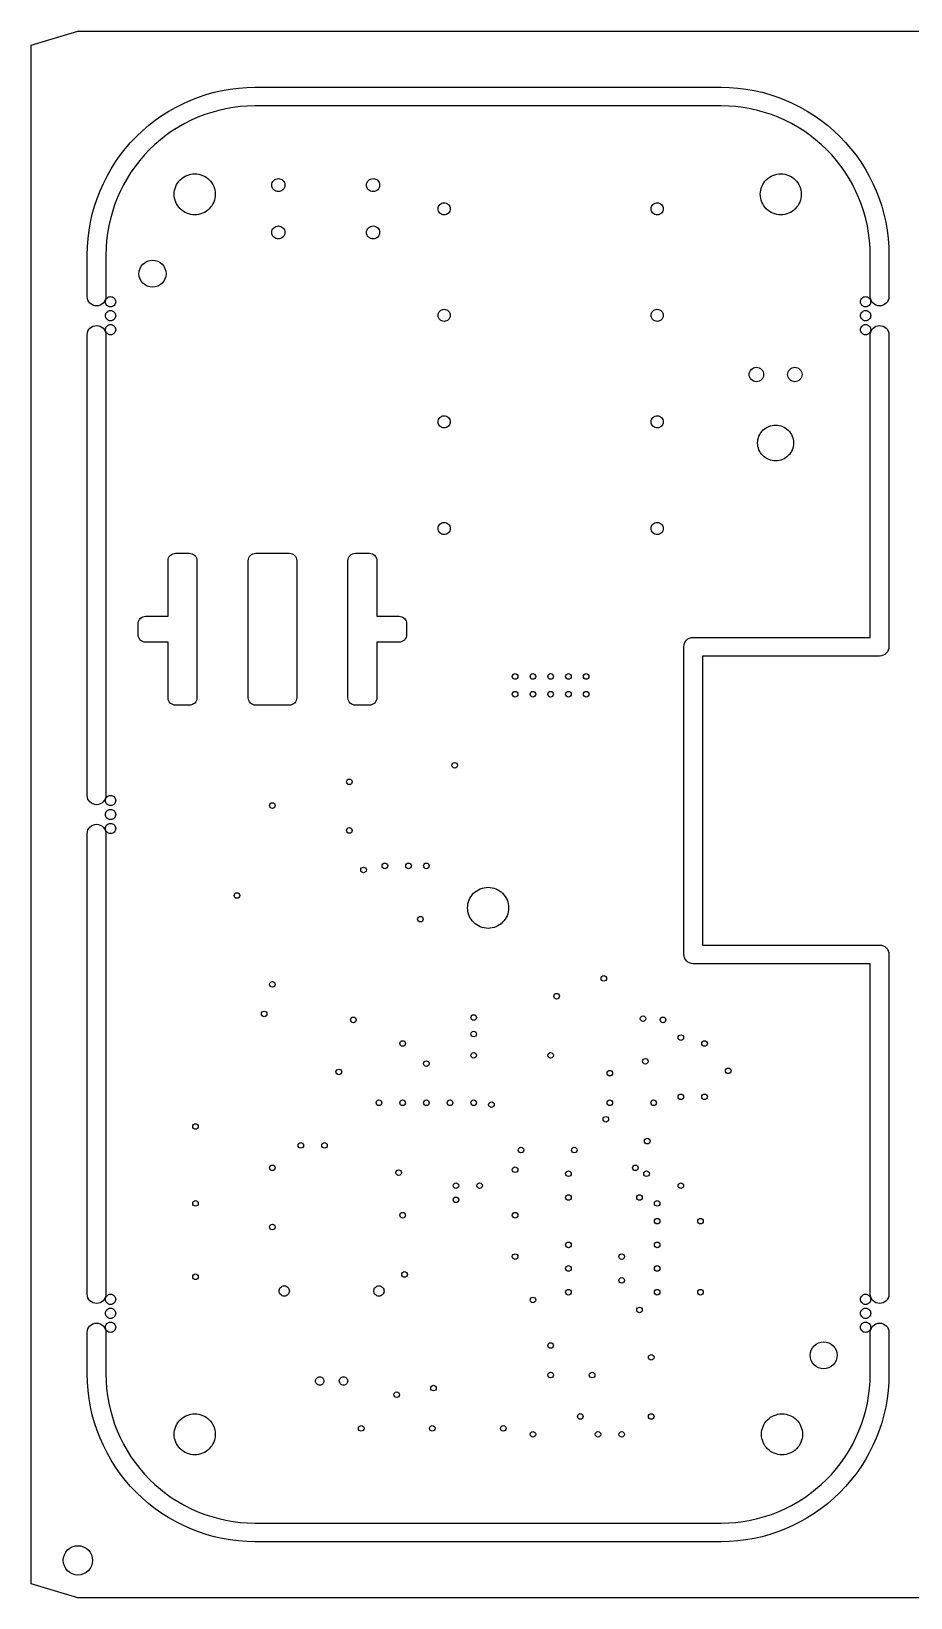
# Model space of a CAD drawing. Extents: x 0 to 278, y 0 to 168.
# Drawn here: x 0 to 94.3, y 0 to 168 of the extents above; entities that cross this region are included whole.
import ezdxf

# ---------------------------------------------------------------- set-up
doc = ezdxf.new("R2010")
doc.units = 0
doc.layers.get('0').update_dxf_attribs({"color": 1, "linetype": 'CONTINUOUS'})

msp = doc.modelspace()

# ---------------------------------------------------------------- linework, layer by layer
msp.add_lwpolyline([(273, 168), (278, 166.5), (278, 1.5), (273.000002, 0), (5, 0), (0, 1.5), (0, 166.5), (4.999995, 168)], close=True)
for points in [[(6, 139.55), (6, 144, -0.414214), (24, 162), (74, 162, -0.414214), (92, 144), (92, 139.55, -1), (90, 139.55), (90, 144, 0.414214), (74, 160), (24, 160, 0.414214), (8, 144), (8, 139.55, -1)], [(15.33, 150.52, -0.414214), (17.53, 152.72, -0.414214), (19.73, 150.52, -0.414214), (17.53, 148.32, -0.414214)], [(25.8, 151.51, -0.414216), (26.5, 152.21, -0.414216), (27.2, 151.51, -0.414216), (26.5, 150.81, -0.414216)], [(35.96, 151.51, -0.414216), (36.66, 152.21, -0.414216), (37.36, 151.51, -0.414216), (36.66, 150.81, -0.414216)], [(78.2, 150.52, -0.414214), (80.4, 152.72, -0.414214), (82.6, 150.52, -0.414214), (80.4, 148.32, -0.414214)], [(43.63, 148.97, -0.414216), (44.28, 149.62, -0.414216), (44.93, 148.97, -0.414216), (44.28, 148.32, -0.414216)], [(66.49, 148.97, -0.414216), (67.14, 149.62, -0.414216), (67.79, 148.97, -0.414216), (67.14, 148.32, -0.414216)], [(25.8, 146.43, -0.414216), (26.5, 147.13, -0.414216), (27.2, 146.43, -0.414216), (26.5, 145.73, -0.414216)], [(35.96, 146.43, -0.414216), (36.66, 147.13, -0.414216), (37.36, 146.43, -0.414216), (36.66, 145.73, -0.414216)], [(11.55, 142, -0.414215), (13, 143.45, -0.414215), (14.45, 142, -0.414215), (13, 140.55, -0.414215)], [(7.95, 139, -0.414217), (8.5, 139.55, -0.414217), (9.05, 139, -0.414217), (8.5, 138.45, -0.414217)], [(88.95, 139, -0.414217), (89.5, 139.55, -0.414217), (90.05, 139, -0.414217), (89.5, 138.45, -0.414217)], [(7.95, 137.5, -0.414217), (8.5, 138.05, -0.414217), (9.05, 137.5, -0.414217), (8.5, 136.95, -0.414217)], [(43.63, 137.54, -0.414216), (44.28, 138.19, -0.414216), (44.93, 137.54, -0.414216), (44.28, 136.89, -0.414216)], [(66.49, 137.54, -0.414216), (67.14, 138.19, -0.414216), (67.79, 137.54, -0.414216), (67.14, 136.89, -0.414216)], [(88.95, 137.5, -0.414217), (89.5, 138.05, -0.414217), (90.05, 137.5, -0.414217), (89.5, 136.95, -0.414217)], [(6, 86.05), (6, 135.45, -1), (8, 135.45), (8, 86.05, -1)], [(7.95, 136, -0.414217), (8.5, 136.55, -0.414217), (9.05, 136, -0.414217), (8.5, 135.45, -0.414217)], [(70, 69), (70, 102, -0.414216), (71, 103), (90, 103), (90, 135.45, -1), (92, 135.45), (92, 102, -0.414216), (91, 101), (72, 101), (72, 70), (91, 70, -0.414216), (92, 69), (92, 32.55, -1), (90, 32.55), (90, 68), (71, 68, -0.414216)], [(88.95, 136, -0.414217), (89.5, 136.55, -0.414217), (90.05, 136, -0.414217), (89.5, 135.45, -0.414217)], [(77.005, 131.19, -0.414216), (77.78, 131.965, -0.414216), (78.555, 131.19, -0.414216), (77.78, 130.415, -0.414216)], [(81.125, 131.19, -0.414216), (81.9, 131.965, -0.414216), (82.675, 131.19, -0.414216), (81.9, 130.415, -0.414216)], [(43.63, 126.11, -0.414216), (44.28, 126.76, -0.414216), (44.93, 126.11, -0.414216), (44.28, 125.46, -0.414216)], [(66.49, 126.11, -0.414216), (67.14, 126.76, -0.414216), (67.79, 126.11, -0.414216), (67.14, 125.46, -0.414216)], [(77.915, 123.85, -0.414215), (79.84, 125.775, -0.414215), (81.765, 123.85, -0.414215), (79.84, 121.925, -0.414215)], [(43.63, 114.68, -0.414216), (44.28, 115.33, -0.414216), (44.93, 114.68, -0.414216), (44.28, 114.03, -0.414216)], [(66.49, 114.68, -0.414216), (67.14, 115.33, -0.414216), (67.79, 114.68, -0.414216), (67.14, 114.03, -0.414216)], [(11.456203, 103.279998), (11.456203, 104.469997, -0.414216), (12.256202, 105.269997), (14.670003, 105.269997), (14.670003, 111.219997, -0.414389), (15.470477, 112.019998), (16.969528, 112.019998, -0.41439), (17.770003, 111.219997), (17.770003, 96.519998, -0.414389), (16.969528, 95.719997), (15.470002, 95.719997, -0.414389), (14.670003, 96.520472), (14.670003, 102.479998), (12.256202, 102.479998, -0.414216)], [(23.270002, 96.520472), (23.270002, 111.219997, -0.414389), (24.070477, 112.019998), (27.669528, 112.019998, -0.41439), (28.470002, 111.219997), (28.470002, 96.519998, -0.414389), (27.669528, 95.719997), (24.070003, 95.719997, -0.414389)], [(33.970003, 96.520472), (33.970003, 111.219997, -0.414389), (34.770477, 112.019998), (36.269527, 112.019998, -0.41439), (37.070003, 111.219997), (37.070003, 105.269997), (39.456202, 105.269997, -0.414216), (40.256203, 104.469997), (40.256203, 103.279998, -0.414216), (39.456202, 102.479998), (37.070003, 102.479998), (37.070003, 96.519998, -0.414389), (36.269527, 95.719997), (34.770002, 95.719997, -0.414389)], [(51.6, 98.81, -0.414219), (51.9, 99.11, -0.414219), (52.2, 98.81, -0.414219), (51.9, 98.51, -0.414219)], [(53.51, 98.81, -0.414219), (53.81, 99.11, -0.414219), (54.11, 98.81, -0.414219), (53.81, 98.51, -0.414219)], [(55.41, 98.81, -0.414219), (55.71, 99.11, -0.414219), (56.01, 98.81, -0.414219), (55.71, 98.51, -0.414219)], [(57.32, 98.81, -0.414219), (57.62, 99.11, -0.414219), (57.92, 98.81, -0.414219), (57.62, 98.51, -0.414219)], [(59.22, 98.81, -0.414219), (59.52, 99.11, -0.414219), (59.82, 98.81, -0.414219), (59.52, 98.51, -0.414219)], [(51.6, 96.9, -0.414219), (51.9, 97.2, -0.414219), (52.2, 96.9, -0.414219), (51.9, 96.6, -0.414219)], [(53.51, 96.9, -0.414219), (53.81, 97.2, -0.414219), (54.11, 96.9, -0.414219), (53.81, 96.6, -0.414219)], [(55.41, 96.9, -0.414219), (55.71, 97.2, -0.414219), (56.01, 96.9, -0.414219), (55.71, 96.6, -0.414219)], [(57.32, 96.9, -0.414219), (57.62, 97.2, -0.414219), (57.92, 96.9, -0.414219), (57.62, 96.6, -0.414219)], [(59.22, 96.9, -0.414219), (59.52, 97.2, -0.414219), (59.82, 96.9, -0.414219), (59.52, 96.6, -0.414219)], [(45.12, 89.28, -0.414219), (45.42, 89.58, -0.414219), (45.72, 89.28, -0.414219), (45.42, 88.98, -0.414219)], [(33.82, 87.5, -0.414219), (34.12, 87.8, -0.414219), (34.42, 87.5, -0.414219), (34.12, 87.2, -0.414219)], [(7.95, 85.5, -0.414217), (8.5, 86.05, -0.414217), (9.05, 85.5, -0.414217), (8.5, 84.95, -0.414217)], [(7.95, 84, -0.414217), (8.5, 84.55, -0.414217), (9.05, 84, -0.414217), (8.5, 83.45, -0.414217)], [(25.56, 84.96, -0.414219), (25.86, 85.26, -0.414219), (26.16, 84.96, -0.414219), (25.86, 84.66, -0.414219)], [(6, 32.55), (6, 81.95, -1), (8, 81.95), (8, 32.55, -1)], [(7.95, 82.5, -0.414217), (8.5, 83.05, -0.414217), (9.05, 82.5, -0.414217), (8.5, 81.95, -0.414217)], [(33.82, 82.29, -0.414219), (34.12, 82.59, -0.414219), (34.42, 82.29, -0.414219), (34.12, 81.99, -0.414219)], [(35.34, 78.05, -0.414219), (35.64, 78.35, -0.414219), (35.94, 78.05, -0.414219), (35.64, 77.75, -0.414219)], [(37.63, 78.49, -0.414219), (37.93, 78.79, -0.414219), (38.23, 78.49, -0.414219), (37.93, 78.19, -0.414219)], [(40.17, 78.49, -0.414219), (40.47, 78.79, -0.414219), (40.77, 78.49, -0.414219), (40.47, 78.19, -0.414219)], [(42.08, 78.49, -0.414219), (42.38, 78.79, -0.414219), (42.68, 78.49, -0.414219), (42.38, 78.19, -0.414219)], [(21.76, 75.31, -0.414219), (22.06, 75.61, -0.414219), (22.36, 75.31, -0.414219), (22.06, 75.01, -0.414219)], [(46.8, 73.99, -0.414214), (49, 76.19, -0.414214), (51.2, 73.99, -0.414214), (49, 71.79, -0.414214)], [(41.44, 72.77, -0.414219), (41.74, 73.07, -0.414219), (42.04, 72.77, -0.414219), (41.74, 72.47, -0.414219)], [(25.56, 65.78, -0.414219), (25.86, 66.08, -0.414219), (26.16, 65.78, -0.414219), (25.86, 65.48, -0.414219)], [(61.12, 66.42, -0.414219), (61.42, 66.72, -0.414219), (61.72, 66.42, -0.414219), (61.42, 66.12, -0.414219)], [(56.05, 64.51, -0.414219), (56.35, 64.81, -0.414219), (56.65, 64.51, -0.414219), (56.35, 64.21, -0.414219)], [(24.68, 62.61, -0.414219), (24.98, 62.91, -0.414219), (25.28, 62.61, -0.414219), (24.98, 62.31, -0.414219)], [(34.25, 61.97, -0.414219), (34.55, 62.27, -0.414219), (34.85, 61.97, -0.414219), (34.55, 61.67, -0.414219)], [(47.16, 62.23, -0.414219), (47.46, 62.53, -0.414219), (47.76, 62.23, -0.414219), (47.46, 61.93, -0.414219)], [(65.32, 62.1, -0.414219), (65.62, 62.4, -0.414219), (65.92, 62.1, -0.414219), (65.62, 61.8, -0.414219)], [(67.47, 61.97, -0.414219), (67.77, 62.27, -0.414219), (68.07, 61.97, -0.414219), (67.77, 61.67, -0.414219)], [(47.16, 60.45, -0.414219), (47.46, 60.75, -0.414219), (47.76, 60.45, -0.414219), (47.46, 60.15, -0.414219)], [(39.53, 59.44, -0.414219), (39.83, 59.74, -0.414219), (40.13, 59.44, -0.414219), (39.83, 59.14, -0.414219)], [(69.38, 60.07, -0.414219), (69.68, 60.37, -0.414219), (69.98, 60.07, -0.414219), (69.68, 59.77, -0.414219)], [(71.92, 59.44, -0.414219), (72.22, 59.74, -0.414219), (72.52, 59.44, -0.414219), (72.22, 59.14, -0.414219)], [(42.08, 57.28, -0.414219), (42.38, 57.58, -0.414219), (42.68, 57.28, -0.414219), (42.38, 56.98, -0.414219)], [(47.16, 58.17, -0.414219), (47.46, 58.47, -0.414219), (47.76, 58.17, -0.414219), (47.46, 57.87, -0.414219)], [(55.41, 58.17, -0.414219), (55.71, 58.47, -0.414219), (56.01, 58.17, -0.414219), (55.71, 57.87, -0.414219)], [(65.57, 57.53, -0.414219), (65.87, 57.83, -0.414219), (66.17, 57.53, -0.414219), (65.87, 57.23, -0.414219)], [(32.68, 56.39, -0.414219), (32.98, 56.69, -0.414219), (33.28, 56.39, -0.414219), (32.98, 56.09, -0.414219)], [(61.76, 56.26, -0.414219), (62.06, 56.56, -0.414219), (62.36, 56.26, -0.414219), (62.06, 55.96, -0.414219)], [(74.46, 56.51, -0.414219), (74.76, 56.81, -0.414219), (75.06, 56.51, -0.414219), (74.76, 56.21, -0.414219)], [(69.38, 53.72, -0.414219), (69.68, 54.02, -0.414219), (69.98, 53.72, -0.414219), (69.68, 53.42, -0.414219)], [(71.92, 53.72, -0.414219), (72.22, 54.02, -0.414219), (72.52, 53.72, -0.414219), (72.22, 53.42, -0.414219)], [(36.99, 53.08, -0.414219), (37.29, 53.38, -0.414219), (37.59, 53.08, -0.414219), (37.29, 52.78, -0.414219)], [(39.53, 53.08, -0.414219), (39.83, 53.38, -0.414219), (40.13, 53.08, -0.414219), (39.83, 52.78, -0.414219)], [(42.08, 53.08, -0.414219), (42.38, 53.38, -0.414219), (42.68, 53.08, -0.414219), (42.38, 52.78, -0.414219)], [(44.62, 53.08, -0.414219), (44.92, 53.38, -0.414219), (45.22, 53.08, -0.414219), (44.92, 52.78, -0.414219)], [(47.16, 53.08, -0.414219), (47.46, 53.38, -0.414219), (47.76, 53.08, -0.414219), (47.46, 52.78, -0.414219)], [(49.06, 52.88, -0.414219), (49.36, 53.18, -0.414219), (49.66, 52.88, -0.414219), (49.36, 52.58, -0.414219)], [(61.76, 53.08, -0.414219), (62.06, 53.38, -0.414219), (62.36, 53.08, -0.414219), (62.06, 52.78, -0.414219)], [(66.46, 53.08, -0.414219), (66.76, 53.38, -0.414219), (67.06, 53.08, -0.414219), (66.76, 52.78, -0.414219)], [(17.31, 50.54, -0.414219), (17.61, 50.84, -0.414219), (17.91, 50.54, -0.414219), (17.61, 50.24, -0.414219)], [(61.33, 51.31, -0.414219), (61.63, 51.61, -0.414219), (61.93, 51.31, -0.414219), (61.63, 51.01, -0.414219)], [(28.61, 48.51, -0.414219), (28.91, 48.81, -0.414219), (29.21, 48.51, -0.414219), (28.91, 48.21, -0.414219)], [(31.15, 48.51, -0.414219), (31.45, 48.81, -0.414219), (31.75, 48.51, -0.414219), (31.45, 48.21, -0.414219)], [(65.77, 48.97, -0.414219), (66.07, 49.27, -0.414219), (66.37, 48.97, -0.414219), (66.07, 48.67, -0.414219)], [(52.23, 48.01, -0.414219), (52.53, 48.31, -0.414219), (52.83, 48.01, -0.414219), (52.53, 47.71, -0.414219)], [(57.95, 48.01, -0.414219), (58.25, 48.31, -0.414219), (58.55, 48.01, -0.414219), (58.25, 47.71, -0.414219)], [(25.56, 46.1, -0.414219), (25.86, 46.4, -0.414219), (26.16, 46.1, -0.414219), (25.86, 45.8, -0.414219)], [(39.1, 45.59, -0.414219), (39.4, 45.89, -0.414219), (39.7, 45.59, -0.414219), (39.4, 45.29, -0.414219)], [(51.6, 45.9, -0.414219), (51.9, 46.2, -0.414219), (52.2, 45.9, -0.414219), (51.9, 45.6, -0.414219)], [(57.32, 45.47, -0.414219), (57.62, 45.77, -0.414219), (57.92, 45.47, -0.414219), (57.62, 45.17, -0.414219)], [(64.5, 46.1, -0.414219), (64.8, 46.4, -0.414219), (65.1, 46.1, -0.414219), (64.8, 45.8, -0.414219)], [(65.7, 45.47, -0.414219), (66, 45.77, -0.414219), (66.3, 45.47, -0.414219), (66, 45.17, -0.414219)], [(45.25, 44.19, -0.414219), (45.55, 44.49, -0.414219), (45.85, 44.19, -0.414219), (45.55, 43.89, -0.414219)], [(47.79, 44.19, -0.414219), (48.09, 44.49, -0.414219), (48.39, 44.19, -0.414219), (48.09, 43.89, -0.414219)], [(69.38, 44.19, -0.414219), (69.68, 44.49, -0.414219), (69.98, 44.19, -0.414219), (69.68, 43.89, -0.414219)], [(17.31, 42.29, -0.414219), (17.61, 42.59, -0.414219), (17.91, 42.29, -0.414219), (17.61, 41.99, -0.414219)], [(45.25, 42.67, -0.414219), (45.55, 42.97, -0.414219), (45.85, 42.67, -0.414219), (45.55, 42.37, -0.414219)], [(57.32, 42.92, -0.414219), (57.62, 43.22, -0.414219), (57.92, 42.92, -0.414219), (57.62, 42.62, -0.414219)], [(64.94, 42.92, -0.414219), (65.24, 43.22, -0.414219), (65.54, 42.92, -0.414219), (65.24, 42.62, -0.414219)], [(66.84, 42.29, -0.414219), (67.14, 42.59, -0.414219), (67.44, 42.29, -0.414219), (67.14, 41.99, -0.414219)], [(39.53, 41.02, -0.414219), (39.83, 41.32, -0.414219), (40.13, 41.02, -0.414219), (39.83, 40.72, -0.414219)], [(51.6, 41.02, -0.414219), (51.9, 41.32, -0.414219), (52.2, 41.02, -0.414219), (51.9, 40.72, -0.414219)], [(66.84, 40.38, -0.414219), (67.14, 40.68, -0.414219), (67.44, 40.38, -0.414219), (67.14, 40.08, -0.414219)], [(71.49, 40.38, -0.414219), (71.79, 40.68, -0.414219), (72.09, 40.38, -0.414219), (71.79, 40.08, -0.414219)], [(25.56, 39.75, -0.414219), (25.86, 40.05, -0.414219), (26.16, 39.75, -0.414219), (25.86, 39.45, -0.414219)], [(57.32, 37.84, -0.414219), (57.62, 38.14, -0.414219), (57.92, 37.84, -0.414219), (57.62, 37.54, -0.414219)], [(66.84, 37.84, -0.414219), (67.14, 38.14, -0.414219), (67.44, 37.84, -0.414219), (67.14, 37.54, -0.414219)], [(51.6, 36.58, -0.414219), (51.9, 36.88, -0.414219), (52.2, 36.58, -0.414219), (51.9, 36.28, -0.414219)], [(57.32, 35.31, -0.414219), (57.62, 35.61, -0.414219), (57.92, 35.31, -0.414219), (57.62, 35.01, -0.414219)], [(63.03, 36.58, -0.414219), (63.33, 36.88, -0.414219), (63.63, 36.58, -0.414219), (63.33, 36.28, -0.414219)], [(66.84, 35.31, -0.414219), (67.14, 35.61, -0.414219), (67.44, 35.31, -0.414219), (67.14, 35.01, -0.414219)], [(17.31, 34.42, -0.414219), (17.61, 34.72, -0.414219), (17.91, 34.42, -0.414219), (17.61, 34.12, -0.414219)], [(39.74, 34.67, -0.414219), (40.04, 34.97, -0.414219), (40.34, 34.67, -0.414219), (40.04, 34.37, -0.414219)], [(63.03, 34.03, -0.414219), (63.33, 34.33, -0.414219), (63.63, 34.03, -0.414219), (63.33, 33.73, -0.414219)], [(7.95, 32, -0.414217), (8.5, 32.55, -0.414217), (9.05, 32, -0.414217), (8.5, 31.45, -0.414217)], [(26.58, 32.89, -0.414217), (27.13, 33.44, -0.414217), (27.68, 32.89, -0.414217), (27.13, 32.34, -0.414217)], [(36.74, 32.89, -0.414217), (37.29, 33.44, -0.414217), (37.84, 32.89, -0.414217), (37.29, 32.34, -0.414217)], [(53.51, 31.93, -0.414219), (53.81, 32.23, -0.414219), (54.11, 31.93, -0.414219), (53.81, 31.63, -0.414219)], [(57.32, 32.76, -0.414219), (57.62, 33.06, -0.414219), (57.92, 32.76, -0.414219), (57.62, 32.46, -0.414219)], [(66.84, 32.76, -0.414219), (67.14, 33.06, -0.414219), (67.44, 32.76, -0.414219), (67.14, 32.46, -0.414219)], [(71.49, 32.76, -0.414219), (71.79, 33.06, -0.414219), (72.09, 32.76, -0.414219), (71.79, 32.46, -0.414219)], [(88.95, 32, -0.414217), (89.5, 32.55, -0.414217), (90.05, 32, -0.414217), (89.5, 31.45, -0.414217)], [(7.95, 30.5, -0.414217), (8.5, 31.05, -0.414217), (9.05, 30.5, -0.414217), (8.5, 29.95, -0.414217)], [(64.94, 30.86, -0.414219), (65.24, 31.16, -0.414219), (65.54, 30.86, -0.414219), (65.24, 30.56, -0.414219)], [(88.95, 30.5, -0.414217), (89.5, 31.05, -0.414217), (90.05, 30.5, -0.414217), (89.5, 29.95, -0.414217)], [(6, 24), (6, 28.45, -1), (8, 28.45), (8, 24, 0.414214), (24, 8), (74, 8, 0.414214), (90, 24), (90, 28.45, -1), (92, 28.45), (92, 24, -0.414214), (74, 6), (24, 6, -0.414214)], [(7.95, 29, -0.414217), (8.5, 29.55, -0.414217), (9.05, 29, -0.414217), (8.5, 28.45, -0.414217)], [(88.95, 29, -0.414217), (89.5, 29.55, -0.414217), (90.05, 29, -0.414217), (89.5, 28.45, -0.414217)], [(55.41, 27.05, -0.414219), (55.71, 27.35, -0.414219), (56.01, 27.05, -0.414219), (55.71, 26.75, -0.414219)], [(83.55, 26, -0.414215), (85, 27.45, -0.414215), (86.45, 26, -0.414215), (85, 24.55, -0.414215)], [(66.2, 25.78, -0.414219), (66.5, 26.08, -0.414219), (66.8, 25.78, -0.414219), (66.5, 25.48, -0.414219)], [(30.49, 23.24, -0.414218), (30.94, 23.69, -0.414218), (31.39, 23.24, -0.414218), (30.94, 22.79, -0.414218)], [(33.04, 23.24, -0.414218), (33.49, 23.69, -0.414218), (33.94, 23.24, -0.414218), (33.49, 22.79, -0.414218)], [(55.41, 23.88, -0.414219), (55.71, 24.18, -0.414219), (56.01, 23.88, -0.414219), (55.71, 23.58, -0.414219)], [(59.86, 23.88, -0.414219), (60.16, 24.18, -0.414219), (60.46, 23.88, -0.414219), (60.16, 23.58, -0.414219)], [(38.9, 21.77, -0.414219), (39.2, 22.07, -0.414219), (39.5, 21.77, -0.414219), (39.2, 21.47, -0.414219)], [(42.84, 22.48, -0.414219), (43.14, 22.78, -0.414219), (43.44, 22.48, -0.414219), (43.14, 22.18, -0.414219)], [(15.33, 17.52, -0.414214), (17.53, 19.72, -0.414214), (19.73, 17.52, -0.414214), (17.53, 15.32, -0.414214)], [(58.59, 19.43, -0.414219), (58.89, 19.73, -0.414219), (59.19, 19.43, -0.414219), (58.89, 19.13, -0.414219)], [(66.2, 19.43, -0.414219), (66.5, 19.73, -0.414219), (66.8, 19.43, -0.414219), (66.5, 19.13, -0.414219)], [(78.33, 17.52, -0.414214), (80.53, 19.72, -0.414214), (82.73, 17.52, -0.414214), (80.53, 15.32, -0.414214)], [(35.09, 18.16, -0.414219), (35.39, 18.46, -0.414219), (35.69, 18.16, -0.414219), (35.39, 17.86, -0.414219)], [(42.71, 18.16, -0.414219), (43.01, 18.46, -0.414219), (43.31, 18.16, -0.414219), (43.01, 17.86, -0.414219)], [(50.33, 18.16, -0.414219), (50.63, 18.46, -0.414219), (50.93, 18.16, -0.414219), (50.63, 17.86, -0.414219)], [(53.51, 17.52, -0.414219), (53.81, 17.82, -0.414219), (54.11, 17.52, -0.414219), (53.81, 17.22, -0.414219)], [(60.49, 17.52, -0.414219), (60.79, 17.82, -0.414219), (61.09, 17.52, -0.414219), (60.79, 17.22, -0.414219)], [(63.03, 17.52, -0.414219), (63.33, 17.82, -0.414219), (63.63, 17.52, -0.414219), (63.33, 17.22, -0.414219)], [(3.425, 4, -0.414214), (5, 5.575, -0.414214), (6.575, 4, -0.414214), (5, 2.425, -0.414214)]]:
    msp.add_lwpolyline(points, format="xyb", close=True)

doc.saveas('drawing.dxf')
